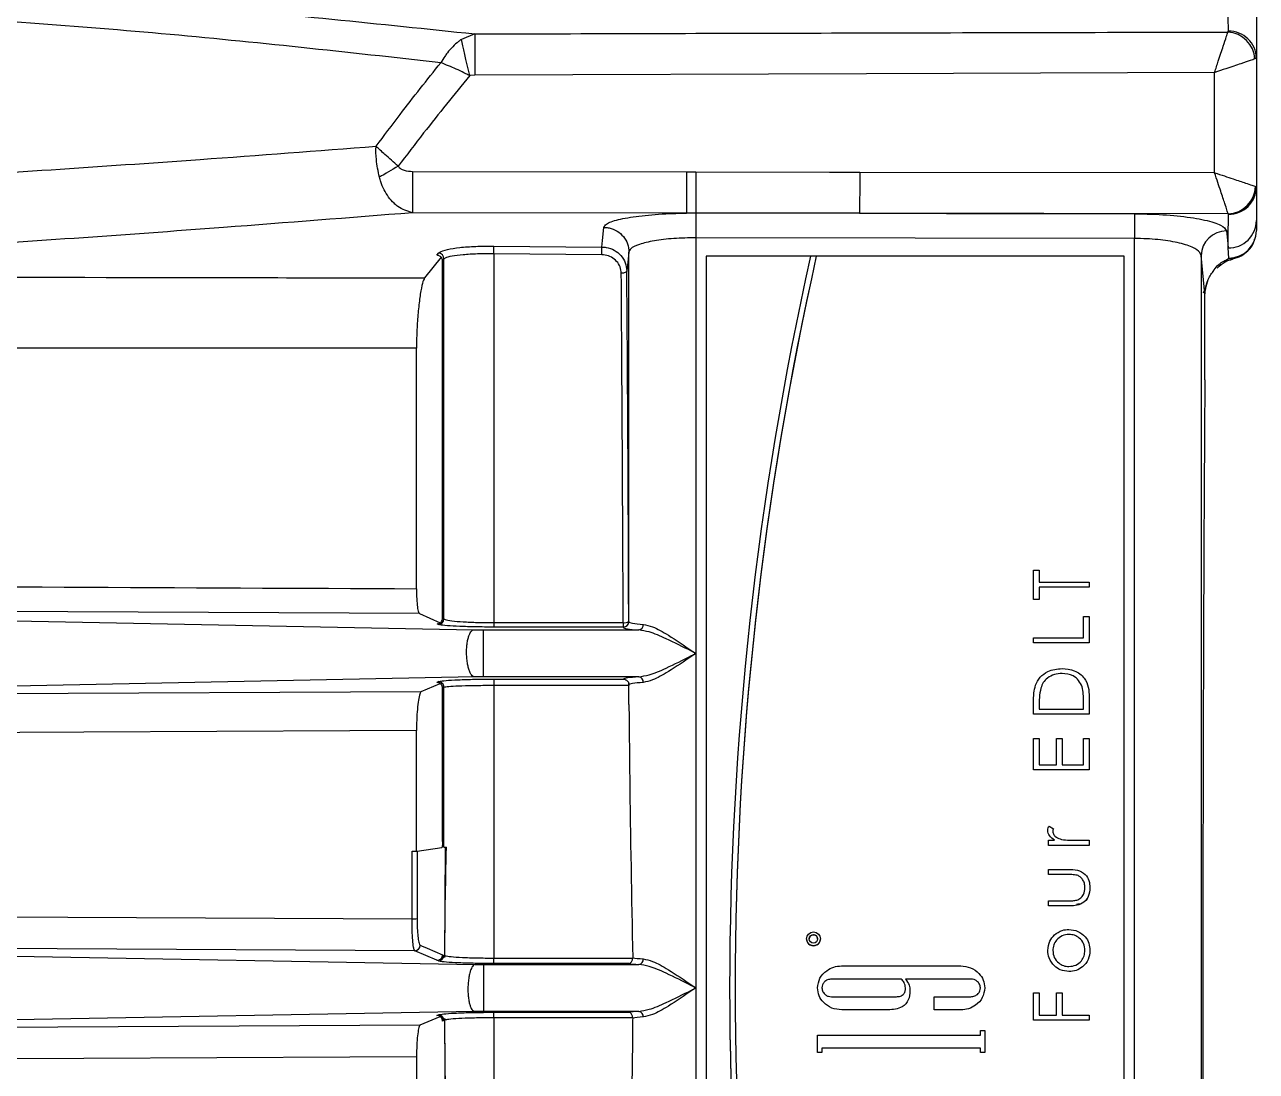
# Model space of a CAD drawing. Extents: x 8 to 113, y 1 to 87.
# Drawn here: x 28.865 to 31.075, y 36.667 to 38.544 of the extents above; entities that cross this region are included whole.
import ezdxf

# ---------------------------------------------------------------- set-up
doc = ezdxf.new("R2010")
doc.units = 0
doc.header["$MEASUREMENT"] = 0
doc.layers.add('OBJECT', color=7, linetype='CONTINUOUS')

msp = doc.modelspace()

# ---------------------------------------------------------------- linework, layer by layer
at = {"layer": 'OBJECT'}
for p, q in [((31.0752, 38.5939), (31.0752, 38.4846)), ((31.0242, 38.5313), (31.025, 38.5329)), ((29.6726, 38.5279), (29.6484, 38.5179)), ((31.0752, 38.4846), (31.0727, 38.4829)), ((31.0752, 38.4846), (31.0752, 38.2535)), ((29.6728, 38.4541), (29.6634, 38.453)), ((31.0002, 38.279), (31.0002, 38.4586)), ((29.561, 38.2812), (30.0524, 38.2805)), ((30.0524, 38.2805), (30.0693, 38.2805)), ((30.3633, 38.2801), (31.0002, 38.279)), ((31.0739, 38.2544), (31.0752, 38.2535)), ((31.0752, 38.2535), (31.0752, 38.193)), ((30.0523, 38.2065), (29.5609, 38.2071)), ((30.0692, 38.2066), (30.0523, 38.2065)), ((31.0246, 38.2052), (30.3632, 38.2061)), ((31.0251, 38.2044), (31.0246, 38.2052)), ((31.0752, 38.193), (31.0752, 38.1751)), ((30.8562, 38.1609), (30.0692, 38.1622)), ((30.0692, 38.1622), (30.0692, 37.4167)), ((30.8562, 35.4725), (30.8562, 38.1609)), ((29.6043, 38.1308), (29.6074, 38.1347)), ((29.7065, 38.1335), (29.7065, 37.4719)), ((29.9006, 38.1317), (29.7065, 38.1335)), ((29.7066, 38.1474), (29.9007, 38.1456)), ((29.9492, 38.1364), (29.9492, 38.1365)), ((29.9492, 37.473), (29.9492, 38.1364)), ((31.0255, 38.1259), (31.0246, 38.1439)), ((29.612, 38.1274), (29.5824, 38.0902)), ((29.6172, 38.1243), (29.6146, 38.121)), ((29.6146, 37.4795), (29.6146, 38.121)), ((29.6172, 37.4784), (29.6172, 38.1243)), ((30.8377, 38.1292), (30.0877, 38.1292)), ((30.2752, 38.1292), (30.0877, 38.1292)), ((30.0877, 38.1292), (30.0877, 35.5042)), ((30.2854, 38.1292), (30.2752, 38.1292)), ((30.8377, 38.1292), (30.2854, 38.1292)), ((30.8377, 35.5042), (30.8377, 38.1292)), ((30.9762, 38.1303), (30.9762, 35.5031)), ((30.9826, 38.0614), (30.9762, 38.1303)), ((30.9837, 38.0716), (30.9799, 38.0628)), ((30.9837, 38.0716), (30.9838, 38.072)), ((30.9826, 37.9073), (30.9826, 38.0614)), ((29.5679, 37.5327), (29.5679, 37.9641)), ((30.6752, 37.566), (30.6854, 37.566)), ((30.6752, 37.5135), (30.6752, 37.566)), ((30.6854, 37.566), (30.6854, 37.5442)), ((30.6854, 37.5442), (30.7752, 37.5442)), ((30.6854, 37.5353), (30.6854, 37.5135)), ((30.7752, 37.5353), (30.6854, 37.5353)), ((30.7752, 37.5353), (30.6854, 37.5353)), ((30.7752, 37.5442), (30.7752, 37.5353)), ((30.6854, 37.5135), (30.6752, 37.5135)), ((30.6854, 37.5135), (30.6752, 37.5135)), ((27.7012, 37.4981), (29.6704, 37.459)), ((29.5732, 37.4881), (27.7012, 37.4981)), ((29.5732, 37.4881), (29.6105, 37.4716)), ((29.6072, 37.4687), (29.6048, 37.4697)), ((29.6146, 37.4795), (29.6172, 37.4784)), ((29.7065, 37.4719), (29.7065, 37.4639)), ((29.7065, 37.4719), (29.9389, 37.4719)), ((29.9389, 37.4719), (29.9389, 37.4639)), ((29.9489, 37.4739), (29.9492, 37.473)), ((30.7649, 37.483), (30.7752, 37.483)), ((30.7649, 37.4445), (30.7649, 37.483)), ((30.7752, 37.483), (30.7752, 37.4355)), ((29.6704, 37.459), (29.6882, 37.4588)), ((29.6882, 37.4588), (29.9671, 37.4588)), ((29.9389, 37.4639), (29.7065, 37.4639)), ((29.9392, 37.463), (29.9389, 37.4639)), ((30.6752, 37.4445), (30.7649, 37.4445)), ((30.6752, 37.4355), (30.6752, 37.4445)), ((30.7752, 37.4355), (30.6752, 37.4355)), ((30.7752, 37.4355), (30.6752, 37.4355)), ((30.0692, 37.4167), (30.0692, 36.8167)), ((29.6718, 37.3744), (27.9329, 37.3401)), ((29.5764, 37.3484), (29.6102, 37.3629)), ((29.6044, 37.3648), (29.6072, 37.366)), ((29.6882, 37.3746), (29.6718, 37.3744)), ((29.9671, 37.3746), (29.6882, 37.3746)), ((29.7065, 37.3706), (29.9392, 37.3706)), ((29.7065, 37.3706), (29.7065, 37.359)), ((29.7065, 37.359), (29.7065, 36.8702)), ((29.9491, 37.359), (29.7065, 37.359)), ((29.9492, 37.325), (29.9492, 37.3604)), ((27.9329, 37.3401), (29.5764, 37.3484)), ((29.6172, 37.3558), (29.6146, 37.3547)), ((29.6146, 37.0792), (29.6146, 37.3547)), ((29.6172, 37.0689), (29.6172, 37.3558)), ((30.7752, 37.3386), (30.7752, 37.3076)), ((30.6752, 37.3076), (30.6752, 37.3278)), ((30.6854, 37.3236), (30.6854, 37.3166)), ((30.6854, 37.3166), (30.7649, 37.3166)), ((30.7649, 37.3166), (30.7649, 37.328)), ((30.7752, 37.3076), (30.6752, 37.3076)), ((30.7752, 37.3076), (30.6752, 37.3076)), ((29.5679, 37.0619), (29.5679, 37.2784)), ((30.6752, 37.2642), (30.6854, 37.2642)), ((30.6752, 37.2078), (30.6752, 37.2642)), ((30.6854, 37.2642), (30.6854, 37.2168)), ((30.7162, 37.2642), (30.7265, 37.2642)), ((30.7162, 37.2168), (30.7162, 37.2642)), ((30.7265, 37.2642), (30.7265, 37.2168)), ((30.7649, 37.2642), (30.7752, 37.2642)), ((30.7649, 37.2168), (30.7649, 37.2642)), ((30.7752, 37.2642), (30.7752, 37.2078)), ((30.7752, 37.2078), (30.6752, 37.2078)), ((30.7752, 37.2078), (30.6752, 37.2078)), ((30.6854, 37.2168), (30.7162, 37.2168)), ((30.7265, 37.2168), (30.7649, 37.2168)), ((30.7033, 37.1071), (30.7111, 37.1021)), ((30.7021, 37.0814), (30.7129, 37.0814)), ((30.7021, 37.0724), (30.7021, 37.0814)), ((30.7752, 37.0724), (30.7021, 37.0724)), ((30.7752, 37.0724), (30.7021, 37.0724)), ((30.7506, 37.0814), (30.7752, 37.0814)), ((30.7752, 37.0814), (30.7752, 37.0724)), ((29.56, 36.9406), (29.56, 37.0619)), ((29.5689, 37.0621), (29.6133, 37.0683)), ((29.5689, 37.0621), (29.5689, 36.941)), ((29.6172, 37.0689), (29.6195, 37.0692)), ((29.6195, 37.0692), (29.6183, 36.8713)), ((29.6195, 37.0692), (29.6217, 37.0692)), ((30.7021, 37.0291), (30.7377, 37.0291)), ((30.7021, 37.0201), (30.7021, 37.0291)), ((30.736, 37.0201), (30.7021, 37.0201)), ((30.736, 37.0201), (30.7021, 37.0201)), ((30.7021, 36.9727), (30.736, 36.9727)), ((30.7021, 36.9637), (30.7021, 36.9727)), ((30.737, 36.9637), (30.7021, 36.9637)), ((30.737, 36.9637), (30.7021, 36.9637)), ((27.8442, 36.892), (29.6731, 36.8589)), ((29.5647, 36.8833), (27.8442, 36.892)), ((29.6046, 36.8662), (29.5647, 36.8833)), ((29.6146, 36.8761), (29.6172, 36.875)), ((29.6189, 36.8744), (29.6183, 36.8713)), ((29.9558, 36.8702), (29.9559, 36.8708)), ((29.6072, 36.865), (29.6046, 36.8662)), ((29.6731, 36.8589), (29.6882, 36.8588)), ((29.6882, 36.8588), (29.9671, 36.8588)), ((29.7065, 36.8604), (29.7065, 36.8702)), ((29.7065, 36.8702), (29.9558, 36.8702)), ((29.949, 36.8604), (29.7065, 36.8604)), ((30.3308, 36.8562), (30.5446, 36.8562)), ((30.4379, 36.8325), (30.3127, 36.8325)), ((30.4379, 36.8325), (30.3127, 36.8325)), ((30.5631, 36.8325), (30.4456, 36.8325)), ((30.5631, 36.8325), (30.4456, 36.8325)), ((30.0692, 36.8167), (30.0692, 36.2167)), ((30.6752, 36.8078), (30.6854, 36.8078)), ((30.6752, 36.7591), (30.6752, 36.8078)), ((30.6854, 36.8078), (30.6854, 36.7681)), ((30.7162, 36.8078), (30.7265, 36.8078)), ((30.7162, 36.7681), (30.7162, 36.8078)), ((30.7265, 36.8078), (30.7265, 36.7681)), ((30.3127, 36.8009), (30.4293, 36.8009)), ((30.4969, 36.8009), (30.563, 36.8009)), ((30.4969, 36.7772), (30.4969, 36.8009)), ((29.6718, 36.7744), (27.844, 36.7415)), ((29.5748, 36.7503), (29.6103, 36.7654)), ((29.6046, 36.7673), (29.6072, 36.7684)), ((29.6882, 36.7746), (29.6718, 36.7744)), ((29.9671, 36.7746), (29.6882, 36.7746)), ((29.7065, 36.773), (29.949, 36.773)), ((29.7065, 36.7632), (29.7065, 36.773)), ((29.9558, 36.7632), (29.7065, 36.7632)), ((29.7065, 36.7632), (29.7065, 36.2744)), ((29.9559, 36.7626), (29.9558, 36.7632)), ((30.4142, 36.7772), (30.3312, 36.7772)), ((30.4142, 36.7772), (30.3312, 36.7772)), ((30.5446, 36.7772), (30.4969, 36.7772)), ((30.5446, 36.7772), (30.4969, 36.7772)), ((30.6854, 36.7681), (30.7162, 36.7681)), ((30.7265, 36.7681), (30.7752, 36.7681)), ((30.7752, 36.7681), (30.7752, 36.7591)), ((27.844, 36.7415), (29.5748, 36.7503)), ((29.6172, 36.7584), (29.6146, 36.7573)), ((30.5798, 36.7401), (30.5877, 36.7401)), ((30.5798, 36.7322), (30.5798, 36.7401)), ((30.5877, 36.7401), (30.5877, 36.7006)), ((30.7752, 36.7591), (30.6752, 36.7591)), ((30.7752, 36.7591), (30.6752, 36.7591)), ((30.2877, 36.7322), (30.5798, 36.7322)), ((30.2877, 36.7006), (30.2877, 36.7322)), ((30.2956, 36.7006), (30.2877, 36.7006)), ((30.2956, 36.7006), (30.2877, 36.7006)), ((30.2956, 36.7085), (30.2956, 36.7006)), ((30.5798, 36.7085), (30.2956, 36.7085)), ((30.5798, 36.7085), (30.2956, 36.7085)), ((30.5798, 36.7006), (30.5798, 36.7085)), ((30.5877, 36.7006), (30.5798, 36.7006)), ((30.5877, 36.7006), (30.5798, 36.7006)), ((29.5679, 36.693), (29.5679, 36.5716))]:
    msp.add_line(p, q, dxfattribs=at)
at = {"layer": 'OBJECT', "flags": 128}
for points in [[(31.025, 38.5329), (31.0247, 38.5582), (31.0237, 38.6423)], [(29.6634, 38.453), (29.6611, 38.463), (29.6588, 38.4727), (29.6566, 38.4821), (29.6546, 38.491), (29.6527, 38.4992), (29.651, 38.5065), (29.6496, 38.5127), (29.6484, 38.5179)], [(29.6726, 38.5279), (29.6726, 38.5244), (29.6726, 38.5189), (29.6726, 38.5114), (29.6726, 38.5021), (29.6727, 38.4914), (29.6727, 38.4796), (29.6728, 38.467), (29.6728, 38.4541)], [(31.0002, 38.4586), (30.3757, 38.4565), (29.6728, 38.4541)], [(29.535, 38.2905), (29.5306, 38.288), (29.5262, 38.2854), (29.5219, 38.2828), (29.5176, 38.2803), (29.5134, 38.2778), (29.5093, 38.2754), (29.5053, 38.2731), (29.5014, 38.2708)], [(29.561, 38.2812), (29.561, 38.268), (29.561, 38.2551), (29.561, 38.2431), (29.5609, 38.2323), (29.5609, 38.223), (29.5609, 38.2156), (29.5609, 38.2102), (29.5609, 38.2071)], [(30.0524, 38.2805), (30.0524, 38.2674), (30.0523, 38.2546), (30.0523, 38.2427), (30.0523, 38.2319), (30.0523, 38.2226), (30.0523, 38.2152), (30.0523, 38.2097), (30.0523, 38.2065)], [(30.0693, 38.2805), (30.0693, 38.2674), (30.0693, 38.2547), (30.0693, 38.2428), (30.0693, 38.2321), (30.0692, 38.2228), (30.0692, 38.2154), (30.0692, 38.2099), (30.0692, 38.2066)], [(30.0693, 38.2805), (30.3093, 38.2801), (30.3633, 38.2801)], [(30.3633, 38.2801), (30.3633, 38.267), (30.3633, 38.2543), (30.3633, 38.2424), (30.3632, 38.2316), (30.3632, 38.2224), (30.3632, 38.2149), (30.3632, 38.2094), (30.3632, 38.2061)], [(30.3632, 38.2061), (30.2732, 38.2063), (30.0692, 38.2066)], [(30.0692, 38.2066), (30.0692, 38.2046), (30.0692, 38.2013), (30.0692, 38.1968), (30.0692, 38.1912), (30.0692, 38.1848), (30.0692, 38.1777), (30.0692, 38.17), (30.0692, 38.1622)], [(30.3632, 38.2061), (30.5192, 38.2058), (30.8563, 38.2052)], [(30.8563, 38.2052), (30.8563, 38.2031), (30.8563, 38.1998), (30.8563, 38.1953), (30.8563, 38.1897), (30.8563, 38.1833), (30.8563, 38.1762), (30.8562, 38.1687), (30.8562, 38.1609)], [(31.0246, 38.1439), (31.0247, 38.1623), (31.0251, 38.2044)], [(29.9007, 38.1456), (29.902, 38.1576), (29.9044, 38.1809)], [(31.0215, 38.1745), (31.0232, 38.1579), (31.0246, 38.1439)], [(29.9492, 38.1365), (29.9472, 38.1184), (29.9454, 38.1027)], [(31.0329, 38.1245), (31.031, 38.1242), (31.0237, 38.1241)], [(29.9454, 38.1027), (29.9452, 38.1019), (29.9446, 38.1012), (29.9437, 38.1005), (29.9424, 38.0999), (29.9409, 38.0994), (29.9392, 38.099), (29.9373, 38.0988), (29.9354, 38.0987)], [(29.5679, 37.2784), (29.4485, 37.2778), (28.9707, 37.2753), (27.9387, 37.2698)], [(27.85, 36.9489), (27.9694, 36.9483), (28.4472, 36.946), (29.56, 36.9406)], [(29.5746, 36.8932), (29.577, 36.8922), (29.5868, 36.888), (29.6146, 36.8761)], [(29.5679, 36.693), (29.4485, 36.6924), (28.9707, 36.6901), (27.8498, 36.6847)]]:
    msp.add_lwpolyline(points, dxfattribs=at)
at = {"layer": 'OBJECT'}
for radius in [0.0124, 0.00754]:
    msp.add_circle((30.2803, 36.9046), radius, dxfattribs=at)
for centre, radius, start, end in [((31.0205, 38.4791), 0.0523, 4.1791, 86.0221), ((31.0259, 38.4837), 0.0492, 0.9631, 91.1404), ((31.0227, 38.2564), 0.0512, 272.1413, 357.7532), ((31.0256, 38.2539), 0.0496, 269.3989, 359.5034), ((31.0256, 38.1935), 0.0496, 268.859, 359.4965), ((31.0256, 38.1755), 0.0496, 269.8536, 359.5056), ((31.021, 38.1297), 0.0448, 89.3535, 179.2874), ((29.6071, 38.1246), 0.0101, 358.4145, 88.3152), ((28.5455, 38.1485), 1.1611, 359.2606, 359.9482), ((28.7569, 38.1468), 1.1438, 359.2409, 359.9383), ((36.1299, 36.8167), 6, 167.36433, 192.63567), ((36.1299, 36.8167), 5.99, 167.34289, 192.65711), ((36.1299, 36.8167), 5.99, 167.34293, 179.99998), ((31.0262, 38.0621), 0.0436, 167.4853, 179.8061), ((31.0262, 38.0613), 0.0436, 167.4867, 179.8055), ((29.6071, 37.4787), 0.01, 270.5744, 358.2937), ((29.9389, 37.4739), 0.01, 270.0231, 359.9029), ((29.9411, 37.4863), 0.0146, 260.9855, 301.7973), ((29.9655, 37.4681), 0.00949, 279.8113, 3.8743), ((29.6071, 37.356), 0.01, 359.0811, 89.397), ((29.9655, 37.3652), 0.00948, 356.1216, 80.2043), ((29.5616, 37.0055), 0.065, 268.5277, 276.4475), ((29.5646, 36.8933), 0.01, 270.6028, 359.5596), ((30.2803, 36.9046), 0.0124, 179.9972, 0.0028), ((30.2803, 36.9046), 0.00754, 90.0054, 179.9946), ((30.2803, 36.9046), 0.00754, 359.9927, 90.0073), ((29.6071, 36.8751), 0.01, 270.6042, 359.6138), ((29.9655, 36.8681), 0.00949, 279.8113, 3.8743), ((36.1298, 36.8167), 5.9999, 179.99994, 192.63569), ((29.6071, 36.7583), 0.01, 0.3845, 89.3992), ((29.9655, 36.7652), 0.00948, 356.12, 80.2043)]:
    msp.add_arc(centre, radius, start, end, dxfattribs=at)
for centre, major_axis, ratio, start_param, end_param in [((29.8831, 36.8172), (0, 3.25), 0.017509, 4.915224, 5.117716), ((29.8931, 36.8172), (0, 3.26), 0.017455, 4.915224, 5.117716), ((31.0323, 36.8172), (0, 3.0463), 0.017455, 1.204817, 1.937072), ((30.0692, 37.473), (0.12, 0), 0.056923, 3.141593, 3.810121), ((30.0692, 37.463), (0.13, 0), 0.052556, 3.142277, 3.810121), ((30.0692, 37.3704), (0.13, 0), 0.05226, 2.473064, 3.108482), ((29.9492, 37.3606), (0, 0.01), 0.017455, 1.412218, 1.73828), ((29.8931, 36.8172), (0, 3.25), 0.017455, 4.869295, 4.879872), ((30.0692, 37.3604), (0.12, 0), 0.056627, 2.473064, 3.141593), ((30.0692, 36.873), (0.12, 0), 0.056923, 3.477458, 3.810121), ((30.0692, 36.863), (0.13, 0), 0.052556, 3.5327, 3.810121), ((30.0692, 36.7704), (0.13, 0), 0.05226, 2.473064, 2.750485), ((30.0692, 36.7604), (0.12, 0), 0.056627, 2.473064, 2.805727)]:
    msp.add_ellipse(centre, major_axis=major_axis, ratio=ratio, start_param=start_param, end_param=end_param, dxfattribs=at)
for points, knots in [([(27.4198, 38.6264), (27.6229, 38.6289), (28.0293, 38.6339), (28.6117, 38.6153), (29.1598, 38.5816), (29.5016, 38.5458), (29.6726, 38.5279)], [0, 0, 0, 0, 0.273703, 0.547704, 0.773763, 1, 1, 1, 1]), ([(29.6115, 38.4762), (29.4443, 38.4947), (29.1097, 38.5317), (28.5558, 38.57), (27.9502, 38.5936), (27.5188, 38.5912), (27.303, 38.5899)], [0, 0, 0, 0, 0.215576, 0.431317, 0.71549, 1, 1, 1, 1]), ([(29.6726, 38.5279), (29.6923, 38.5279), (29.912, 38.5285), (30.3625, 38.5297), (30.7933, 38.5307), (31.0242, 38.5313)], [0, 0, 0, 0, 0.043725, 0.487633, 1, 1, 1, 1]), ([(31.0002, 38.4586), (31.0002, 38.4587), (31.0024, 38.4656), (31.0081, 38.4826), (31.0156, 38.5053), (31.0215, 38.5233), (31.0233, 38.5287), (31.0242, 38.5313)], [0, 0, 0, 0, 0.003461, 0.212796, 0.526924, 0.776562, 1, 1, 1, 1]), ([(29.6484, 38.5179), (29.6467, 38.5167), (29.6379, 38.5105), (29.6276, 38.4998), (29.6176, 38.4862), (29.6137, 38.4801), (29.6115, 38.4763), (29.6115, 38.4762)], [0, 0, 0, 0, 0.1255223, 0.6415615, 0.7788905, 0.9936065, 1, 1, 1, 1]), ([(29.4953, 38.3263), (29.5096, 38.3453), (29.5476, 38.3959), (29.5869, 38.4454), (29.6115, 38.4762)], [0, 0, 0, 0, 0.376843, 1, 1, 1, 1]), ([(29.6634, 38.453), (29.6611, 38.4542), (29.6496, 38.4601), (29.6353, 38.4666), (29.6207, 38.4727), (29.615, 38.4749), (29.6116, 38.4762), (29.6115, 38.4762)], [0, 0, 0, 0, 0.1253422, 0.6415362, 0.7788511, 0.9936004, 1, 1, 1, 1]), ([(31.0727, 38.4829), (31.0702, 38.4821), (31.0648, 38.4803), (31.0468, 38.4742), (31.024, 38.4666), (31.0071, 38.461), (31.0003, 38.4587), (31.0002, 38.4586)], [0, 0, 0, 0, 0.223435, 0.473074, 0.787203, 0.996535, 1, 1, 1, 1]), ([(29.6634, 38.453), (29.6356, 38.4189), (29.592, 38.3654), (29.5502, 38.3105), (29.535, 38.2905)], [0, 0, 0, 0, 0.636851, 1, 1, 1, 1]), ([(27.303, 38.1978), (27.5724, 38.2101), (28.0173, 38.2304), (28.6448, 38.2666), (29.106, 38.2968), (29.39, 38.3183), (29.4953, 38.3263)], [0, 0, 0, 0, 0.372207, 0.614681, 0.857089, 1, 1, 1, 1]), ([(29.5014, 38.2708), (29.4992, 38.2815), (29.4953, 38.3), (29.495, 38.3186), (29.4953, 38.3262), (29.4953, 38.3263)], [0, 0, 0, 0, 0.568856, 0.993064, 1, 1, 1, 1]), ([(29.535, 38.2905), (29.5269, 38.2977), (29.5126, 38.3102), (29.5002, 38.3217), (29.4954, 38.3262), (29.4953, 38.3263)], [0, 0, 0, 0, 0.5688554, 0.9930498, 1, 1, 1, 1]), ([(29.535, 38.2905), (29.5353, 38.2901), (29.5362, 38.2887), (29.5396, 38.2857), (29.548, 38.282), (29.5559, 38.2815), (29.561, 38.2812)], [0, 0, 0, 0, 0.057745, 0.172174, 0.469852, 1, 1, 1, 1]), ([(29.5609, 38.2071), (29.5517, 38.2098), (29.54, 38.2133), (29.5227, 38.2281), (29.5118, 38.2429), (29.5044, 38.2602), (29.5022, 38.268), (29.5014, 38.2708)], [0, 0, 0, 0, 0.355531, 0.454514, 0.769565, 0.91746, 1, 1, 1, 1]), ([(31.0246, 38.2052), (31.024, 38.2072), (31.0228, 38.2109), (31.0182, 38.2246), (31.0124, 38.242), (31.006, 38.2615), (31.0021, 38.2729), (31.0002, 38.2789), (31.0002, 38.279)], [0, 0, 0, 0, 0.203959, 0.390982, 0.661405, 0.825053, 0.996715, 1, 1, 1, 1]), ([(31.0002, 38.279), (31.0003, 38.2789), (31.0062, 38.277), (31.0176, 38.2731), (31.0371, 38.2666), (31.0545, 38.2608), (31.0682, 38.2562), (31.0719, 38.255), (31.0739, 38.2544)], [0, 0, 0, 0, 0.00329, 0.174954, 0.338596, 0.609019, 0.796044, 1, 1, 1, 1]), ([(29.5609, 38.2071), (29.4477, 38.1981), (29.1557, 38.175), (28.6864, 38.1424), (28.2354, 38.1142), (27.9634, 38.0988), (27.8681, 38.0934)], [0, 0, 0, 0, 0.199568, 0.514747, 0.82987, 1, 1, 1, 1]), ([(29.9044, 38.1809), (29.9053, 38.1829), (29.9074, 38.1878), (29.9278, 38.195), (29.9651, 38.2015), (30.0091, 38.2054), (30.0397, 38.2062), (30.0523, 38.2065)], [0, 0, 0, 0, 0.158721, 0.388993, 0.616563, 0.842876, 1, 1, 1, 1]), ([(30.8563, 38.2052), (30.8666, 38.205), (30.8955, 38.2047), (30.9411, 38.2014), (30.9847, 38.1944), (31.0148, 38.1851), (31.0193, 38.178), (31.0215, 38.1745)], [0, 0, 0, 0, 0.119796, 0.336099, 0.556239, 0.778224, 1, 1, 1, 1]), ([(29.9044, 38.1809), (29.9051, 38.1809), (29.9083, 38.1808), (29.9165, 38.1796), (29.9284, 38.1749), (29.9398, 38.1648), (29.9476, 38.1515), (29.9486, 38.1415), (29.9492, 38.1365)], [0, 0, 0, 0, 0.031375, 0.137093, 0.352831, 0.568552, 0.784279, 1, 1, 1, 1]), ([(30.0692, 38.1622), (30.0558, 38.1619), (30.029, 38.1614), (29.9933, 38.157), (29.9662, 38.1506), (29.9514, 38.1433), (29.9498, 38.1384), (29.9492, 38.1364)], [0, 0, 0, 0, 0.210302, 0.421031, 0.633675, 0.849459, 1, 1, 1, 1]), ([(30.9762, 38.1303), (30.9746, 38.1338), (30.9714, 38.1408), (30.9496, 38.1502), (30.918, 38.1571), (30.8847, 38.1604), (30.8637, 38.1608), (30.8562, 38.1609)], [0, 0, 0, 0, 0.223396, 0.446163, 0.665943, 0.881023, 1, 1, 1, 1]), ([(31.0329, 38.1247), (31.038, 38.1261), (31.0477, 38.1289), (31.0609, 38.1389), (31.0697, 38.1496), (31.0715, 38.1576), (31.072, 38.16)], [0, 0, 0, 0, 0.290804, 0.565913, 0.873522, 1, 1, 1, 1]), ([(29.6146, 38.121), (29.6145, 38.1222), (29.6142, 38.1244), (29.6124, 38.1274), (29.6096, 38.1296), (29.6067, 38.1307), (29.6049, 38.1308), (29.6043, 38.1308)], [0, 0, 0, 0, 0.223038, 0.445963, 0.670131, 0.889094, 1, 1, 1, 1]), ([(29.6074, 38.1347), (29.6081, 38.1353), (29.6106, 38.1377), (29.6218, 38.1414), (29.6444, 38.1449), (29.6737, 38.1472), (29.6956, 38.1473), (29.7066, 38.1474)], [0, 0, 0, 0, 0.09346, 0.327727, 0.554179, 0.777012, 1, 1, 1, 1]), ([(29.7065, 38.1335), (29.6966, 38.1335), (29.6769, 38.1334), (29.6505, 38.1318), (29.6301, 38.1292), (29.6201, 38.1265), (29.6178, 38.1248), (29.6172, 38.1243)], [0, 0, 0, 0, 0.22213, 0.444535, 0.671147, 0.906151, 1, 1, 1, 1]), ([(29.9354, 38.0987), (29.935, 38.1025), (29.9341, 38.1102), (29.9276, 38.1203), (29.9183, 38.1277), (29.9086, 38.1312), (29.9026, 38.1316), (29.9006, 38.1317)], [0, 0, 0, 0, 0.2253705, 0.4509586, 0.6741217, 0.8907074, 1, 1, 1, 1]), ([(29.9007, 38.1456), (29.9033, 38.1454), (29.911, 38.145), (29.9234, 38.1405), (29.9354, 38.1308), (29.9437, 38.1176), (29.9448, 38.1076), (29.9454, 38.1027)], [0, 0, 0, 0, 0.109866, 0.327227, 0.550472, 0.775487, 1, 1, 1, 1]), ([(30.9989, 38.1037), (30.999, 38.104), (31.0042, 38.1125), (31.0129, 38.1184), (31.0214, 38.1229), (31.0237, 38.1241)], [0, 0, 0, 0, 0.022395, 0.743354, 1, 1, 1, 1]), ([(31.0047, 38.1078), (31.0095, 38.1121), (31.0191, 38.1207), (31.0281, 38.1227), (31.0326, 38.1236)], [0, 0, 0, 0, 0.497185, 1, 1, 1, 1]), ([(31.0237, 38.1241), (31.0238, 38.1242), (31.0245, 38.1245), (31.0253, 38.1251), (31.0254, 38.1256), (31.0255, 38.1259)], [0, 0, 0, 0, 0.109949, 0.534054, 1, 1, 1, 1]), ([(27.8681, 38.0934), (28.2744, 38.0926), (28.8458, 38.0915), (29.4173, 38.0905), (29.5824, 38.0902)], [0, 0, 0, 0, 0.711179, 1, 1, 1, 1]), ([(29.5824, 38.0902), (29.5811, 38.0876), (29.5786, 38.0824), (29.5747, 38.0623), (29.5714, 38.0358), (29.569, 38.0054), (29.568, 37.9808), (29.568, 37.9678), (29.5679, 37.9641)], [0, 0, 0, 0, 0.18924, 0.378535, 0.566067, 0.74931, 0.928154, 1, 1, 1, 1]), ([(30.9837, 38.0707), (30.9852, 38.0765), (30.989, 38.0904), (30.9952, 38.0988), (30.9989, 38.1037)], [0, 0, 0, 0, 0.415145, 1, 1, 1, 1]), ([(30.984, 38.0721), (30.9843, 38.0737), (30.9851, 38.0782), (30.9868, 38.0818), (30.9878, 38.0841)], [0, 0, 0, 0, 0.360077, 1, 1, 1, 1]), ([(29.5679, 37.9641), (29.4101, 37.9642), (28.8458, 37.9643), (28.2817, 37.9645), (27.8754, 37.9647)], [0, 0, 0, 0, 0.279792, 1, 1, 1, 1]), ([(27.7069, 37.5413), (27.7467, 37.5412), (27.9457, 37.5402), (28.566, 37.5374), (29.1466, 37.5346), (29.5679, 37.5327)], [0, 0, 0, 0, 0.0641527, 0.3207636, 1, 1, 1, 1]), ([(29.5679, 37.5327), (29.568, 37.5264), (29.5682, 37.5139), (29.5695, 37.4994), (29.5712, 37.4904), (29.5726, 37.4888), (29.5732, 37.4881)], [0, 0, 0, 0, 0.261429, 0.522716, 0.787777, 1, 1, 1, 1]), ([(29.6048, 37.4697), (29.6059, 37.4698), (29.6081, 37.47), (29.611, 37.4717), (29.6132, 37.4741), (29.6144, 37.4768), (29.6145, 37.4787), (29.6146, 37.4795)], [0, 0, 0, 0, 0.2091385, 0.4182981, 0.6264181, 0.8381933, 1, 1, 1, 1]), ([(29.7065, 37.4639), (29.6955, 37.464), (29.6736, 37.4641), (29.6443, 37.465), (29.6216, 37.4663), (29.6104, 37.4676), (29.608, 37.4684), (29.6072, 37.4687)], [0, 0, 0, 0, 0.223559, 0.447011, 0.673571, 0.907152, 1, 1, 1, 1]), ([(29.6172, 37.4784), (29.6178, 37.4781), (29.6201, 37.4769), (29.6301, 37.4751), (29.6505, 37.4733), (29.6769, 37.4721), (29.6966, 37.472), (29.7065, 37.4719)], [0, 0, 0, 0, 0.093215, 0.327463, 0.55415, 0.777186, 1, 1, 1, 1]), ([(29.975, 37.4688), (29.9804, 37.4676), (29.994, 37.4647), (30.0238, 37.4474), (30.0502, 37.4297), (30.0667, 37.4183), (30.069, 37.4168), (30.0692, 37.4167)], [0, 0, 0, 0, 0.202, 0.504, 0.93086, 0.996414, 1, 1, 1, 1]), ([(29.6718, 37.3744), (29.6705, 37.375), (29.6675, 37.3761), (29.6639, 37.3822), (29.6613, 37.3899), (29.6595, 37.3976), (29.6582, 37.4068), (29.6577, 37.4167), (29.6579, 37.4266), (29.6589, 37.4358), (29.6604, 37.4435), (29.6628, 37.4512), (29.6662, 37.4573), (29.6691, 37.4584), (29.6704, 37.459)], [0, 0, 0, 0, 0.0924843, 0.2077762, 0.2744791, 0.3463442, 0.4221156, 0.5000005, 0.5778852, 0.6536548, 0.7255197, 0.7922234, 0.9075136, 1, 1, 1, 1]), ([(29.6882, 37.3746), (29.6882, 37.3755), (29.6882, 37.3772), (29.6882, 37.387), (29.6882, 37.4007), (29.6882, 37.4167), (29.6882, 37.4327), (29.6882, 37.4463), (29.6882, 37.4562), (29.6882, 37.4579), (29.6882, 37.4588)], [0, 0, 0, 0, 0.125001, 0.250001, 0.375001, 0.500001, 0.625, 0.750001, 0.875001, 1, 1, 1, 1]), ([(30.0692, 37.4167), (30.069, 37.4167), (30.0665, 37.418), (30.0486, 37.4272), (30.0201, 37.4415), (29.988, 37.4554), (29.973, 37.4578), (29.9671, 37.4588)], [0, 0, 0, 0, 0.003753, 0.069708, 0.499933, 0.8019, 1, 1, 1, 1]), ([(29.9671, 37.3746), (29.973, 37.3756), (29.988, 37.378), (30.0201, 37.3919), (30.0486, 37.4062), (30.0665, 37.4153), (30.069, 37.4166), (30.0692, 37.4167)], [0, 0, 0, 0, 0.198101, 0.500067, 0.930292, 0.996249, 1, 1, 1, 1]), ([(30.0692, 37.4167), (30.069, 37.4166), (30.0667, 37.415), (30.0502, 37.4037), (30.0238, 37.3859), (29.994, 37.3687), (29.9804, 37.3658), (29.975, 37.3646)], [0, 0, 0, 0, 0.003585, 0.06914, 0.496, 0.798002, 1, 1, 1, 1]), ([(30.6788, 37.3595), (30.6813, 37.3646), (30.6862, 37.3748), (30.7031, 37.3871), (30.7176, 37.3887), (30.7265, 37.3896)], [0, 0, 0, 0, 0.280265, 0.560708, 1, 1, 1, 1]), ([(30.7264, 37.3807), (30.7218, 37.3803), (30.7124, 37.3797), (30.7006, 37.3735), (30.6922, 37.3646), (30.6896, 37.3578), (30.6883, 37.3543)], [0, 0, 0, 0, 0.280188, 0.559764, 0.779801, 1, 1, 1, 1]), ([(30.7624, 37.3566), (30.7606, 37.3606), (30.7571, 37.3686), (30.7445, 37.3787), (30.7333, 37.3799), (30.7264, 37.3807)], [0, 0, 0, 0, 0.280544, 0.561026, 1, 1, 1, 1]), ([(30.7265, 37.3896), (30.734, 37.3889), (30.7489, 37.3874), (30.7668, 37.3745), (30.7747, 37.3563), (30.775, 37.3445), (30.7752, 37.3386)], [0, 0, 0, 0, 0.280123, 0.559249, 0.778834, 1, 1, 1, 1]), ([(29.6146, 37.3547), (29.6145, 37.3558), (29.6143, 37.3581), (29.6125, 37.3611), (29.6099, 37.3634), (29.607, 37.3646), (29.6051, 37.3647), (29.6044, 37.3648)], [0, 0, 0, 0, 0.213754, 0.42743, 0.642982, 0.859359, 1, 1, 1, 1]), ([(29.6072, 37.366), (29.6097, 37.3666), (29.6147, 37.3677), (29.6356, 37.3692), (29.6637, 37.3702), (29.689, 37.3706), (29.7034, 37.3706), (29.7065, 37.3706)], [0, 0, 0, 0, 0.2345625, 0.4691612, 0.7027825, 0.9348569, 1, 1, 1, 1]), ([(29.7065, 37.359), (29.7037, 37.359), (29.6908, 37.3589), (29.668, 37.3587), (29.6427, 37.358), (29.6239, 37.357), (29.6194, 37.3562), (29.6172, 37.3558)], [0, 0, 0, 0, 0.065099, 0.29702, 0.530593, 0.765262, 1, 1, 1, 1]), ([(29.9392, 37.3706), (29.9393, 37.3706), (29.9408, 37.3705), (29.9432, 37.3698), (29.9462, 37.3676), (29.9481, 37.3651), (29.9488, 37.3632), (29.949, 37.3623), (29.9491, 37.3622)], [0, 0, 0, 0, 0.007448, 0.385667, 0.621492, 0.827758, 0.989361, 1, 1, 1, 1]), ([(29.9492, 37.3604), (29.9492, 37.3604), (29.9492, 37.3605), (29.9491, 37.3606), (29.9491, 37.3607), (29.9491, 37.3612), (29.9491, 37.3616), (29.9491, 37.362), (29.9491, 37.3622)], [0, 0, 0, 0, 0.011481, 0.025784, 0.05306, 0.163317, 0.599498, 1, 1, 1, 1]), ([(30.6752, 37.3278), (30.6752, 37.3338), (30.6752, 37.3445), (30.6777, 37.3549), (30.6788, 37.3595)], [0, 0, 0, 0, 0.560447, 1, 1, 1, 1]), ([(29.5764, 37.3484), (29.5755, 37.3473), (29.5738, 37.3452), (29.5713, 37.3335), (29.5694, 37.317), (29.5682, 37.2977), (29.568, 37.2846), (29.5679, 37.2784)], [0, 0, 0, 0, 0.206709, 0.413481, 0.618303, 0.818545, 1, 1, 1, 1]), ([(30.6883, 37.3543), (30.6872, 37.3486), (30.6855, 37.3385), (30.6854, 37.3281), (30.6854, 37.3236)], [0, 0, 0, 0, 0.559543, 1, 1, 1, 1]), ([(30.6883, 37.3543), (30.6872, 37.3486), (30.6855, 37.3385), (30.6854, 37.3281), (30.6854, 37.3236)], [0, 0, 0, 0, 0.5595429, 1, 1, 1, 1]), ([(30.7649, 37.328), (30.7649, 37.3334), (30.765, 37.343), (30.7632, 37.3525), (30.7624, 37.3566)], [0, 0, 0, 0, 0.560429, 1, 1, 1, 1]), ([(29.9492, 37.325), (29.9496, 37.2819), (29.951, 37.1314), (29.9538, 36.9793), (29.9559, 36.8708)], [0, 0, 0, 0, 0.286439, 1, 1, 1, 1]), ([(30.7008, 37.0993), (30.701, 37.1008), (30.7013, 37.1036), (30.7027, 37.106), (30.7033, 37.1071)], [0, 0, 0, 0, 0.559235, 1, 1, 1, 1]), ([(30.7129, 37.0814), (30.7094, 37.0839), (30.7046, 37.0874), (30.7013, 37.0943), (30.701, 37.0976), (30.7008, 37.0993)], [0, 0, 0, 0, 0.558794, 0.779468, 1, 1, 1, 1]), ([(30.7111, 37.1021), (30.7107, 37.1013), (30.71, 37.0999), (30.7099, 37.0983), (30.7098, 37.0975)], [0, 0, 0, 0, 0.560374, 1, 1, 1, 1]), ([(30.7098, 37.0975), (30.7103, 37.0954), (30.7112, 37.0912), (30.7171, 37.0858), (30.7223, 37.0841), (30.7256, 37.083)], [0, 0, 0, 0, 0.278341, 0.55879, 1, 1, 1, 1]), ([(29.6146, 37.0792), (29.6146, 37.078), (29.6146, 37.0758), (29.6143, 37.0727), (29.614, 37.0702), (29.6137, 37.0686), (29.6134, 37.0684), (29.6133, 37.0683)], [0, 0, 0, 0, 0.204142, 0.408253, 0.613053, 0.819281, 1, 1, 1, 1]), ([(30.7256, 37.083), (30.7302, 37.0824), (30.7385, 37.0814), (30.7469, 37.0814), (30.7506, 37.0814)], [0, 0, 0, 0, 0.559637, 1, 1, 1, 1]), ([(29.56, 37.0619), (29.5611, 37.0619), (29.5633, 37.0619), (29.5661, 37.062), (29.5682, 37.062), (29.5687, 37.062), (29.5689, 37.0621)], [0, 0, 0, 0, 0.248691, 0.497463, 0.746546, 1, 1, 1, 1]), ([(29.6189, 36.8744), (29.619, 36.9055), (29.6194, 36.9705), (29.6209, 37.0354), (29.6217, 37.0692)], [0, 0, 0, 0, 0.478935, 1, 1, 1, 1]), ([(30.7377, 37.0291), (30.7432, 37.029), (30.754, 37.0289), (30.7683, 37.0218), (30.7757, 37.0093), (30.7762, 37.0008), (30.7765, 36.9965)], [0, 0, 0, 0, 0.281502, 0.559647, 0.779299, 1, 1, 1, 1]), ([(30.7538, 37.0187), (30.7505, 37.0192), (30.7446, 37.0202), (30.7386, 37.0202), (30.736, 37.0201)], [0, 0, 0, 0, 0.5593559, 1, 1, 1, 1]), ([(30.7675, 36.9966), (30.7673, 36.9992), (30.767, 37.0044), (30.7639, 37.011), (30.7594, 37.0161), (30.7557, 37.0178), (30.7538, 37.0187)], [0, 0, 0, 0, 0.2802623, 0.5600014, 0.7800572, 1, 1, 1, 1]), ([(30.7765, 36.9965), (30.776, 36.9909), (30.7752, 36.9798), (30.7605, 36.9643), (30.746, 36.9639), (30.737, 36.9637)], [0, 0, 0, 0, 0.280969, 0.559786, 1, 1, 1, 1]), ([(30.7765, 36.9965), (30.776, 36.991), (30.7751, 36.9801), (30.7648, 36.9676), (30.7558, 36.9669), (30.7524, 36.9666)], [0, 0, 0, 0, 0.38398, 0.765019, 1, 1, 1, 1]), ([(30.7531, 36.9741), (30.7555, 36.9752), (30.7604, 36.9774), (30.7663, 36.9855), (30.767, 36.9924), (30.7675, 36.9966)], [0, 0, 0, 0, 0.28012, 0.560535, 1, 1, 1, 1]), ([(30.736, 36.9727), (30.7392, 36.9727), (30.745, 36.9727), (30.7506, 36.9737), (30.7531, 36.9741)], [0, 0, 0, 0, 0.5603339, 1, 1, 1, 1]), ([(29.5647, 36.8833), (29.5641, 36.8843), (29.5629, 36.8864), (29.5614, 36.8981), (29.5603, 36.9145), (29.56, 36.9297), (29.56, 36.9385), (29.56, 36.9406)], [0, 0, 0, 0, 0.234685, 0.469871, 0.702605, 0.930264, 1, 1, 1, 1]), ([(29.5689, 36.941), (29.5689, 36.9393), (29.569, 36.9319), (29.5694, 36.9192), (29.5707, 36.9056), (29.5725, 36.8959), (29.5739, 36.8941), (29.5746, 36.8932)], [0, 0, 0, 0, 0.0694713, 0.296422, 0.5289371, 0.7645104, 1, 1, 1, 1]), ([(30.7129, 36.9117), (30.7172, 36.9149), (30.725, 36.9207), (30.7346, 36.9214), (30.7389, 36.9217)], [0, 0, 0, 0, 0.559213, 1, 1, 1, 1]), ([(30.7389, 36.9217), (30.7444, 36.921), (30.7555, 36.9196), (30.768, 36.9095), (30.7755, 36.897), (30.7761, 36.8883), (30.7765, 36.8839)], [0, 0, 0, 0, 0.279521, 0.559382, 0.779508, 1, 1, 1, 1]), ([(30.7008, 36.8839), (30.7015, 36.8898), (30.7026, 36.9004), (30.7097, 36.9082), (30.7129, 36.9117)], [0, 0, 0, 0, 0.5591874, 1, 1, 1, 1]), ([(30.7389, 36.9127), (30.7346, 36.9122), (30.7261, 36.9112), (30.7167, 36.9033), (30.7107, 36.8939), (30.7101, 36.8872), (30.7098, 36.8839)], [0, 0, 0, 0, 0.279592, 0.559402, 0.779651, 1, 1, 1, 1]), ([(30.7389, 36.9127), (30.7346, 36.9122), (30.7261, 36.9112), (30.7167, 36.9033), (30.7107, 36.8939), (30.7101, 36.8872), (30.7098, 36.8839)], [0, 0, 0, 0, 0.279592, 0.559402, 0.779651, 1, 1, 1, 1]), ([(30.7675, 36.8839), (30.767, 36.8881), (30.7661, 36.8966), (30.7584, 36.9061), (30.7489, 36.9117), (30.7422, 36.9124), (30.7389, 36.9127)], [0, 0, 0, 0, 0.279742, 0.55911, 0.779609, 1, 1, 1, 1]), ([(29.6046, 36.8662), (29.6057, 36.8663), (29.608, 36.8665), (29.611, 36.8682), (29.6133, 36.8708), (29.6144, 36.8735), (29.6146, 36.8754), (29.6146, 36.8761)], [0, 0, 0, 0, 0.2165843, 0.4331925, 0.6482662, 0.861862, 1, 1, 1, 1]), ([(29.6183, 36.8713), (29.6181, 36.872), (29.6177, 36.8732), (29.6173, 36.8745), (29.6172, 36.8749), (29.6172, 36.875)], [0, 0, 0, 0, 0.623874, 0.963475, 1, 1, 1, 1]), ([(29.6189, 36.8744), (29.6221, 36.8738), (29.6285, 36.8727), (29.6494, 36.8713), (29.6762, 36.8704), (29.6964, 36.8703), (29.7065, 36.8702)], [0, 0, 0, 0, 0.247078, 0.498264, 0.749144, 1, 1, 1, 1]), ([(30.7129, 36.8561), (30.709, 36.8606), (30.702, 36.8687), (30.7012, 36.8792), (30.7008, 36.8839)], [0, 0, 0, 0, 0.558872, 1, 1, 1, 1]), ([(30.7129, 36.8561), (30.709, 36.8606), (30.702, 36.8687), (30.7012, 36.8792), (30.7008, 36.8839)], [0, 0, 0, 0, 0.558872, 1, 1, 1, 1]), ([(30.7098, 36.8839), (30.7103, 36.8796), (30.7114, 36.871), (30.7194, 36.8617), (30.7288, 36.8559), (30.7356, 36.8553), (30.7389, 36.855)], [0, 0, 0, 0, 0.27949, 0.5592491, 0.7795446, 1, 1, 1, 1]), ([(30.7765, 36.8839), (30.7759, 36.8783), (30.7748, 36.8671), (30.7644, 36.8548), (30.752, 36.8472), (30.7432, 36.8464), (30.7389, 36.846)], [0, 0, 0, 0, 0.279778, 0.559177, 0.779592, 1, 1, 1, 1]), ([(30.7389, 36.855), (30.7431, 36.8555), (30.7516, 36.8566), (30.7612, 36.8642), (30.7666, 36.8739), (30.7672, 36.8805), (30.7675, 36.8839)], [0, 0, 0, 0, 0.27961, 0.559171, 0.779514, 1, 1, 1, 1]), ([(29.7065, 36.8604), (29.6953, 36.8605), (29.6728, 36.8606), (29.6429, 36.8615), (29.6203, 36.8628), (29.61, 36.8641), (29.6078, 36.8649), (29.6072, 36.865)], [0, 0, 0, 0, 0.232137, 0.464274, 0.696651, 0.929553, 1, 1, 1, 1]), ([(29.6731, 36.8589), (29.6719, 36.8584), (29.6692, 36.8572), (29.6659, 36.8512), (29.6634, 36.8435), (29.6618, 36.8357), (29.6606, 36.8266), (29.6601, 36.8167), (29.6603, 36.8068), (29.6612, 36.7976), (29.6626, 36.7899), (29.6648, 36.7822), (29.6679, 36.7761), (29.6706, 36.775), (29.6718, 36.7744)], [0, 0, 0, 0, 0.092505, 0.207803, 0.274508, 0.346367, 0.422124, 0.499998, 0.577871, 0.653633, 0.72549, 0.792192, 0.907493, 1, 1, 1, 1]), ([(29.6882, 36.8588), (29.6882, 36.8579), (29.6882, 36.8562), (29.6882, 36.8463), (29.6882, 36.8327), (29.6882, 36.8167), (29.6882, 36.8007), (29.6882, 36.787), (29.6882, 36.7772), (29.6882, 36.7755), (29.6882, 36.7746)], [0, 0, 0, 0, 0.124999, 0.249999, 0.375, 0.5, 0.624999, 0.749999, 0.875001, 1, 1, 1, 1]), ([(29.949, 36.8604), (29.949, 36.8604), (29.9497, 36.8605), (29.9511, 36.8609), (29.9529, 36.8624), (29.9545, 36.8646), (29.9555, 36.8673), (29.9557, 36.8692), (29.9558, 36.8702)], [0, 0, 0, 0, 0.007831, 0.217373, 0.447702, 0.642203, 0.820774, 1, 1, 1, 1]), ([(30.0692, 36.8167), (30.069, 36.8167), (30.0665, 36.818), (30.0486, 36.8272), (30.0201, 36.8415), (29.988, 36.8554), (29.973, 36.8578), (29.9671, 36.8588)], [0, 0, 0, 0, 0.003753, 0.069708, 0.499933, 0.801901, 1, 1, 1, 1]), ([(29.975, 36.8688), (29.9804, 36.8676), (29.994, 36.8647), (30.0238, 36.8474), (30.0502, 36.8297), (30.0667, 36.8183), (30.069, 36.8168), (30.0692, 36.8167)], [0, 0, 0, 0, 0.2019999, 0.504, 0.9308599, 0.9964139, 1, 1, 1, 1]), ([(30.2877, 36.8167), (30.2885, 36.8228), (30.2902, 36.835), (30.3026, 36.8475), (30.3164, 36.8551), (30.326, 36.8558), (30.3308, 36.8562)], [0, 0, 0, 0, 0.279033, 0.558882, 0.779385, 1, 1, 1, 1]), ([(30.5446, 36.8562), (30.5507, 36.8555), (30.5628, 36.8543), (30.5769, 36.844), (30.5863, 36.8311), (30.5872, 36.8215), (30.5877, 36.8167)], [0, 0, 0, 0, 0.2799207, 0.5597871, 0.7798804, 1, 1, 1, 1]), ([(30.7389, 36.846), (30.7335, 36.8466), (30.7238, 36.8475), (30.7163, 36.8534), (30.7129, 36.8561)], [0, 0, 0, 0, 0.55929, 1, 1, 1, 1]), ([(30.7389, 36.846), (30.7335, 36.8466), (30.7238, 36.8475), (30.7163, 36.8534), (30.7129, 36.8561)], [0, 0, 0, 0, 0.55929, 1, 1, 1, 1]), ([(30.3127, 36.8325), (30.3102, 36.8322), (30.3054, 36.8317), (30.2998, 36.8276), (30.2961, 36.8224), (30.2958, 36.8186), (30.2956, 36.8167)], [0, 0, 0, 0, 0.280015, 0.559701, 0.7799, 1, 1, 1, 1]), ([(30.3127, 36.8325), (30.3102, 36.8322), (30.3054, 36.8317), (30.2998, 36.8276), (30.2961, 36.8224), (30.2958, 36.8186), (30.2956, 36.8167)], [0, 0, 0, 0, 0.280015, 0.559701, 0.7799, 1, 1, 1, 1]), ([(30.4456, 36.8167), (30.445, 36.8201), (30.444, 36.8262), (30.4398, 36.8305), (30.4379, 36.8325)], [0, 0, 0, 0, 0.558166, 1, 1, 1, 1]), ([(30.4456, 36.8167), (30.445, 36.8201), (30.444, 36.8262), (30.4398, 36.8305), (30.4379, 36.8325)], [0, 0, 0, 0, 0.558166, 1, 1, 1, 1]), ([(30.4456, 36.8325), (30.4482, 36.829), (30.4529, 36.8227), (30.4533, 36.8149), (30.4535, 36.8114)], [0, 0, 0, 0, 0.558539, 1, 1, 1, 1]), ([(30.5798, 36.8167), (30.5795, 36.8191), (30.5788, 36.8239), (30.5742, 36.829), (30.5687, 36.832), (30.565, 36.8323), (30.5631, 36.8325)], [0, 0, 0, 0, 0.279526, 0.558994, 0.779407, 1, 1, 1, 1]), ([(29.9671, 36.7746), (29.973, 36.7756), (29.988, 36.778), (30.0201, 36.7919), (30.0486, 36.8062), (30.0665, 36.8153), (30.069, 36.8166), (30.0692, 36.8167)], [0, 0, 0, 0, 0.198101, 0.500067, 0.930292, 0.996247, 1, 1, 1, 1]), ([(30.0692, 36.8167), (30.069, 36.8166), (30.0667, 36.815), (30.0502, 36.8037), (30.0238, 36.7859), (29.994, 36.7687), (29.9804, 36.7658), (29.975, 36.7646)], [0, 0, 0, 0, 0.0035861, 0.0691403, 0.4959993, 0.7979999, 1, 1, 1, 1]), ([(30.3312, 36.7772), (30.3251, 36.7778), (30.3128, 36.7791), (30.2987, 36.7893), (30.2892, 36.8023), (30.2882, 36.8119), (30.2877, 36.8167)], [0, 0, 0, 0, 0.279948, 0.559854, 0.780026, 1, 1, 1, 1]), ([(30.3312, 36.7772), (30.3251, 36.7778), (30.3128, 36.7791), (30.2987, 36.7893), (30.2892, 36.8023), (30.2882, 36.8119), (30.2877, 36.8167)], [0, 0, 0, 0, 0.279948, 0.559854, 0.780026, 1, 1, 1, 1]), ([(30.2956, 36.8167), (30.2959, 36.8143), (30.2966, 36.8094), (30.3014, 36.8043), (30.307, 36.8013), (30.3108, 36.801), (30.3127, 36.8009)], [0, 0, 0, 0, 0.279054, 0.55885, 0.779309, 1, 1, 1, 1]), ([(30.4535, 36.8114), (30.4531, 36.8058), (30.4523, 36.7946), (30.4379, 36.7786), (30.4232, 36.7778), (30.4142, 36.7772)], [0, 0, 0, 0, 0.28123, 0.560078, 1, 1, 1, 1]), ([(30.4535, 36.8114), (30.4531, 36.8058), (30.4523, 36.7946), (30.4379, 36.7786), (30.4232, 36.7778), (30.4142, 36.7772)], [0, 0, 0, 0, 0.28123, 0.560078, 1, 1, 1, 1]), ([(30.4293, 36.8009), (30.4317, 36.801), (30.4366, 36.8013), (30.4427, 36.8051), (30.4453, 36.811), (30.4455, 36.8148), (30.4456, 36.8167)], [0, 0, 0, 0, 0.280744, 0.559063, 0.779243, 1, 1, 1, 1]), ([(30.5877, 36.8167), (30.5868, 36.8106), (30.5851, 36.7984), (30.5728, 36.7858), (30.5589, 36.7783), (30.5494, 36.7776), (30.5446, 36.7772)], [0, 0, 0, 0, 0.279106, 0.558842, 0.779379, 1, 1, 1, 1]), ([(30.5877, 36.8167), (30.5868, 36.8106), (30.5851, 36.7984), (30.5728, 36.7858), (30.5589, 36.7783), (30.5494, 36.7776), (30.5446, 36.7772)], [0, 0, 0, 0, 0.279106, 0.558842, 0.779379, 1, 1, 1, 1]), ([(30.563, 36.8009), (30.5654, 36.8011), (30.5702, 36.8017), (30.5757, 36.8058), (30.5792, 36.811), (30.5796, 36.8148), (30.5798, 36.8167)], [0, 0, 0, 0, 0.280024, 0.559805, 0.77989, 1, 1, 1, 1]), ([(29.6146, 36.7573), (29.6145, 36.7584), (29.6143, 36.7607), (29.6126, 36.7636), (29.61, 36.7659), (29.6072, 36.7671), (29.6054, 36.7672), (29.6046, 36.7673)], [0, 0, 0, 0, 0.2137135, 0.4274844, 0.6407112, 0.8546504, 1, 1, 1, 1]), ([(29.6072, 36.7684), (29.6097, 36.769), (29.6147, 36.7701), (29.6355, 36.7716), (29.6635, 36.7726), (29.6888, 36.7729), (29.7033, 36.773), (29.7065, 36.773)], [0, 0, 0, 0, 0.2334374, 0.4668848, 0.6999917, 0.9325494, 1, 1, 1, 1]), ([(29.6172, 36.7584), (29.6172, 36.7585), (29.6173, 36.7589), (29.6177, 36.7602), (29.6181, 36.7614), (29.6183, 36.7621)], [0, 0, 0, 0, 0.036551, 0.376109, 1, 1, 1, 1]), ([(29.6183, 36.7621), (29.6185, 36.7617), (29.6188, 36.7607), (29.6188, 36.7596), (29.6189, 36.759)], [0, 0, 0, 0, 0.434593, 1, 1, 1, 1]), ([(29.6183, 36.7621), (29.6185, 36.7173), (29.6187, 36.6513), (29.6193, 36.5853), (29.6195, 36.5642)], [0, 0, 0, 0, 0.679753, 1, 1, 1, 1]), ([(29.7065, 36.7632), (29.7036, 36.7631), (29.6906, 36.7631), (29.6678, 36.7627), (29.6426, 36.7617), (29.6259, 36.7604), (29.6209, 36.7594), (29.6189, 36.759)], [0, 0, 0, 0, 0.072836, 0.323965, 0.575732, 0.827908, 1, 1, 1, 1]), ([(29.9558, 36.7632), (29.9557, 36.7641), (29.9555, 36.7661), (29.9545, 36.7688), (29.9529, 36.771), (29.9511, 36.7725), (29.9497, 36.7729), (29.949, 36.773), (29.949, 36.773)], [0, 0, 0, 0, 0.179234, 0.357797, 0.552284, 0.782637, 0.992169, 1, 1, 1, 1]), ([(29.9559, 36.7626), (29.9558, 36.7578), (29.9553, 36.6794), (29.9519, 36.5273), (29.9501, 36.3815), (29.9492, 36.3084)], [0, 0, 0, 0, 0.032099, 0.514935, 1, 1, 1, 1]), ([(29.5748, 36.7503), (29.5739, 36.7492), (29.5722, 36.7471), (29.5701, 36.7355), (29.5686, 36.7191), (29.568, 36.7038), (29.5679, 36.695), (29.5679, 36.693)], [0, 0, 0, 0, 0.235455, 0.47101, 0.703553, 0.93054, 1, 1, 1, 1]), ([(29.6217, 36.5642), (29.6209, 36.598), (29.6194, 36.663), (29.619, 36.7279), (29.6189, 36.759)], [0, 0, 0, 0, 0.521149, 1, 1, 1, 1])]:
    msp.add_open_spline(points, degree=3, knots=knots, dxfattribs=at)

doc.saveas('drawing.dxf')
